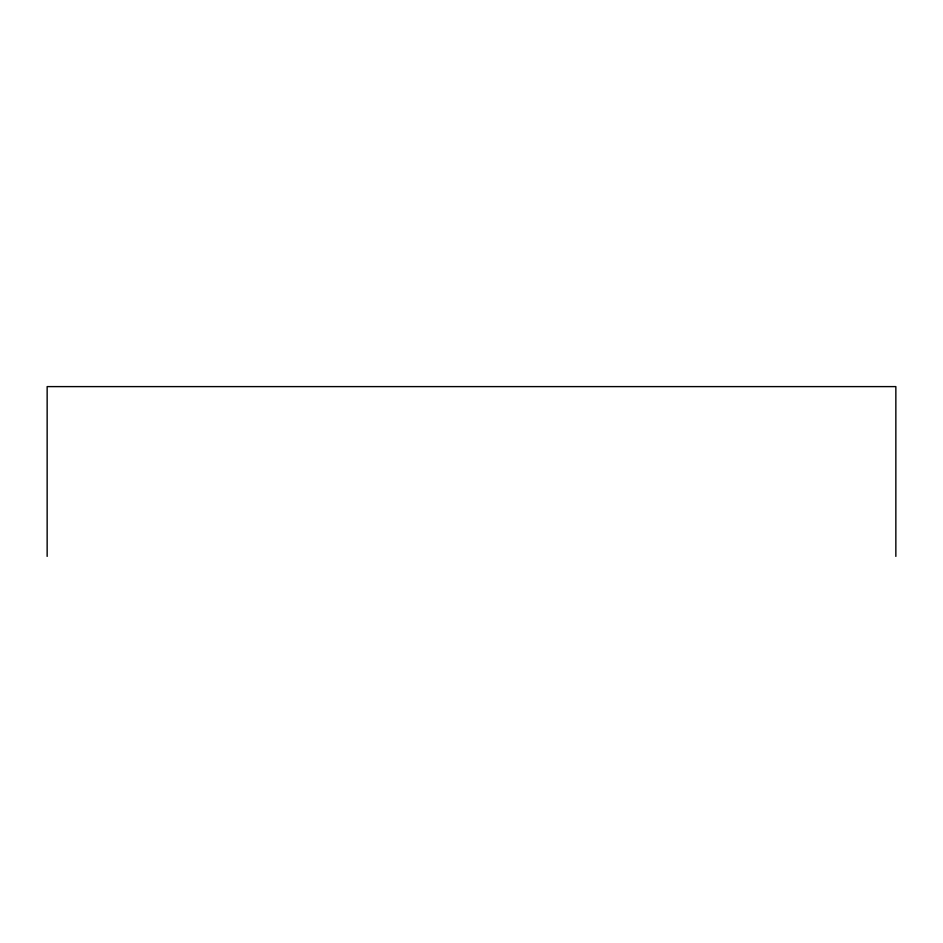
<?xml version="1.0" encoding="UTF-8"?>
<svg xmlns="http://www.w3.org/2000/svg" width="943" height="943" viewBox="0 0 943 943"><rect width="100%" height="100%" fill="white"/><g stroke="black" fill="none" stroke-linecap="round" stroke-linejoin="round"><path stroke-width="1.41" d="M895.85 556.394L895.85 386.606L47.15 386.606L47.15 556.394"/></g></svg>
